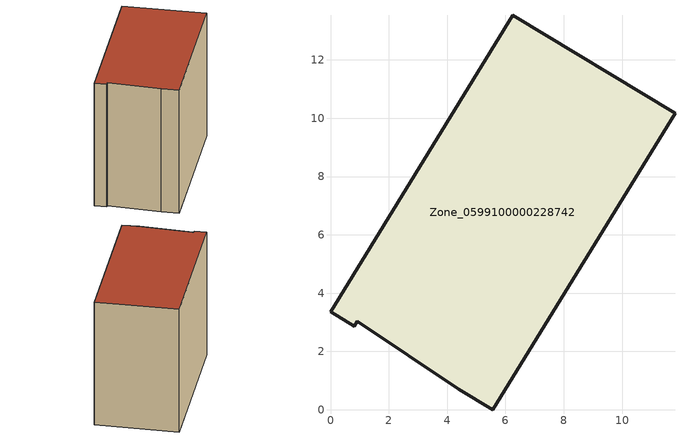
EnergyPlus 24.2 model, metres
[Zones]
Zone_0599100000228742
 floor ground (C_G): 4.4,0.7 0.93,3.04 0.82,2.87 0,3.37 6.25,13.53 11.81,10.16 5.56,0 z0
 wall outside (C_F): 5.56,0 11.81,10.16 6.25,13.53 0,3.37 0.82,2.87 0.93,3.04 4.4,0.7 5.56,0 z0:10.68
 roof outside (C_R): 0.93,3.04 4.4,0.7 5.56,0 11.81,10.16 6.25,13.53 0,3.37 0.82,2.87 z10.68
[BUILDING]
Pand.0599100000228742: North Axis=0; Terrain=City; Loads Convergence Tolerance Value=0.04; Temperature Convergence Tolerance Value=0.4; Solar Distribution=FullExterior; Maximum Number of Warmup Days=25; Minimum Number of Warmup Days=1
[Site:Location]
Rotterdam.The.Hague.AP_ZH_NLD Design_Conditions: Latitude=51.96; Longitude=4.45; Time Zone=1; Elevation=-4.5
[SITE:GROUNDTEMPERATURE:BUILDINGSURFACE]
18, 18, 18, 18, 18, 18, 18, 18, 18, 18, 18, 18
[MATERIAL] Thermal Absorptance=0.9; Solar Absorptance=0.7; Visible Absorptance=0.7
Name | Roughness | Thickness | Conductivity | Density | Specific Heat
G.TI.1946 | MediumSmooth | 0.15 | 1 | 540 | 1210
F.TI.1946 | Rough | 0.3 | 0.857143 | 1920 | 840
R.TI.1946 | MediumRough | 0.2 | 0.1 | 1500 | 1000
[CONSTRUCTION]
C_G: G.TI.1946
C_F: F.TI.1946
C_R: R.TI.1946
[ZONE]
Zone_0599100000228742: Type=1; Multiplier=1; Ceiling Height=Autocalculate; Volume=Autocalculate; Floor Area=autocalculate; Part of Total Floor Area=Yes
[ZONEINFILTRATION:DESIGNFLOWRATE]
Infil_Zone_0599100000228742: Zone or ZoneList or Space or SpaceList=Zone_0599100000228742; Schedule=AlwaysOn; Design Flow Rate Calculation Method=Flow/Area; Flow Rate per Floor Area=0.003; Constant Term Coefficient=1; Temperature Term Coefficient=0; Velocity Term Coefficient=0; Velocity Squared Term Coefficient=0
[HVACTEMPLATE:ZONE:IDEALLOADSAIRSYSTEM]
Zone_0599100000228742: Maximum Heating Supply Air Temperature=50; Minimum Cooling Supply Air Temperature=13; Maximum Heating Supply Air Humidity Ratio=0.0156; Minimum Cooling Supply Air Humidity Ratio=0.0077; Heating Limit=NoLimit; Cooling Limit=NoLimit; Dehumidification Control Type=ConstantSensibleHeatRatio; Cooling Sensible Heat Ratio=0.7; Dehumidification Setpoint=60; Humidification Control Type=None; Humidification Setpoint=30; Outdoor Air Method=None; Outdoor Air Flow Rate per Person=0.00944; Outdoor Air Flow Rate per Zone Floor Area=0; Outdoor Air Flow Rate per Zone=0; Demand Controlled Ventilation Type=None; Outdoor Air Economizer Type=NoEconomizer; Heat Recovery Type=None; Sensible Heat Recovery Effectiveness=0.7; Latent Heat Recovery Effectiveness=0.65
[ZONECONTROL:THERMOSTAT]
ThermostatControl_Zone_0599100000228742: Zone or ZoneList=Zone_0599100000228742; Control Type Schedule=DualSetpointControlType; Control 1=Thermostat_Zone_0599100000228742; Temperature Difference Between Cutout And Setpoint=0
[THERMOSTATSETPOINT:DUALSETPOINT]
Thermostat_Zone_0599100000228742: Heating Setpoint Temperature Schedule=HeatingSetpoint_Zone_0599100000228742; Cooling Setpoint Temperature Schedule=CoolingSetpoint_Zone_0599100000228742
[SCHEDULE:COMPACT]
HeatingSetpoint_Zone_0599100000228742: Through: 12/31, For: AllDays, Until: 24:00, 21
CoolingSetpoint_Zone_0599100000228742: Through: 12/31, For: AllDays, Until: 24:00, 24
DualSetpointControlType: Through: 12/31, For: AllDays, Until: 24:00, 4
AlwaysOn: Through: 12/31, For: AllDays, Until: 24:00, 1
